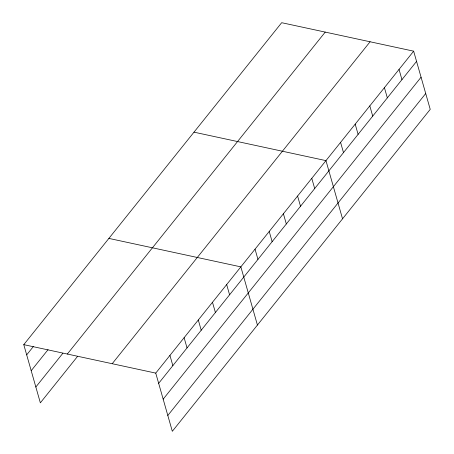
<?xml version="1.0" encoding="UTF-8"?>
<svg xmlns="http://www.w3.org/2000/svg" width="454" height="454" viewBox="0 0 454 454"><rect width="100%" height="100%" fill="white"/><g stroke="black" fill="none" stroke-linecap="round" stroke-linejoin="round"><path stroke-width="0.68" d="M77.583 356.356L40.349 402.834L23.773 344.648L281.679 22.7L413.651 51.166L430.227 109.352L172.321 431.3L155.75 373.109L413.651 51.166M26.69 354.869L33.335 346.572M31.195 370.697L48.039 349.671M35.843 387.007L62.879 353.252M67.328 354.041L325.229 32.092M112.195 363.716L370.095 41.768M158.662 383.335L416.562 61.386M163.168 399.162L421.068 77.214M167.815 415.472L425.716 93.524M193.989 132.159L325.961 160.625L342.537 218.817M108.881 238.407L240.853 266.867L257.429 325.058M23.773 344.648L155.75 373.109M399.032 69.405L401.949 79.632M384.419 87.65L387.33 97.877M369.806 105.895L372.717 116.116M355.193 124.141L358.104 134.361M340.579 142.38L343.491 152.606M311.779 178.331L314.69 188.558M297.591 196.037L300.508 206.264M283.409 213.749L286.321 223.97M269.222 231.455L272.139 241.676M255.04 249.161L257.951 259.387M226.671 284.573L229.582 294.799M212.483 302.285L215.4 312.505M198.302 319.991L201.213 330.211M184.12 337.697L187.031 347.923M169.932 355.403L172.843 365.629"/></g></svg>
